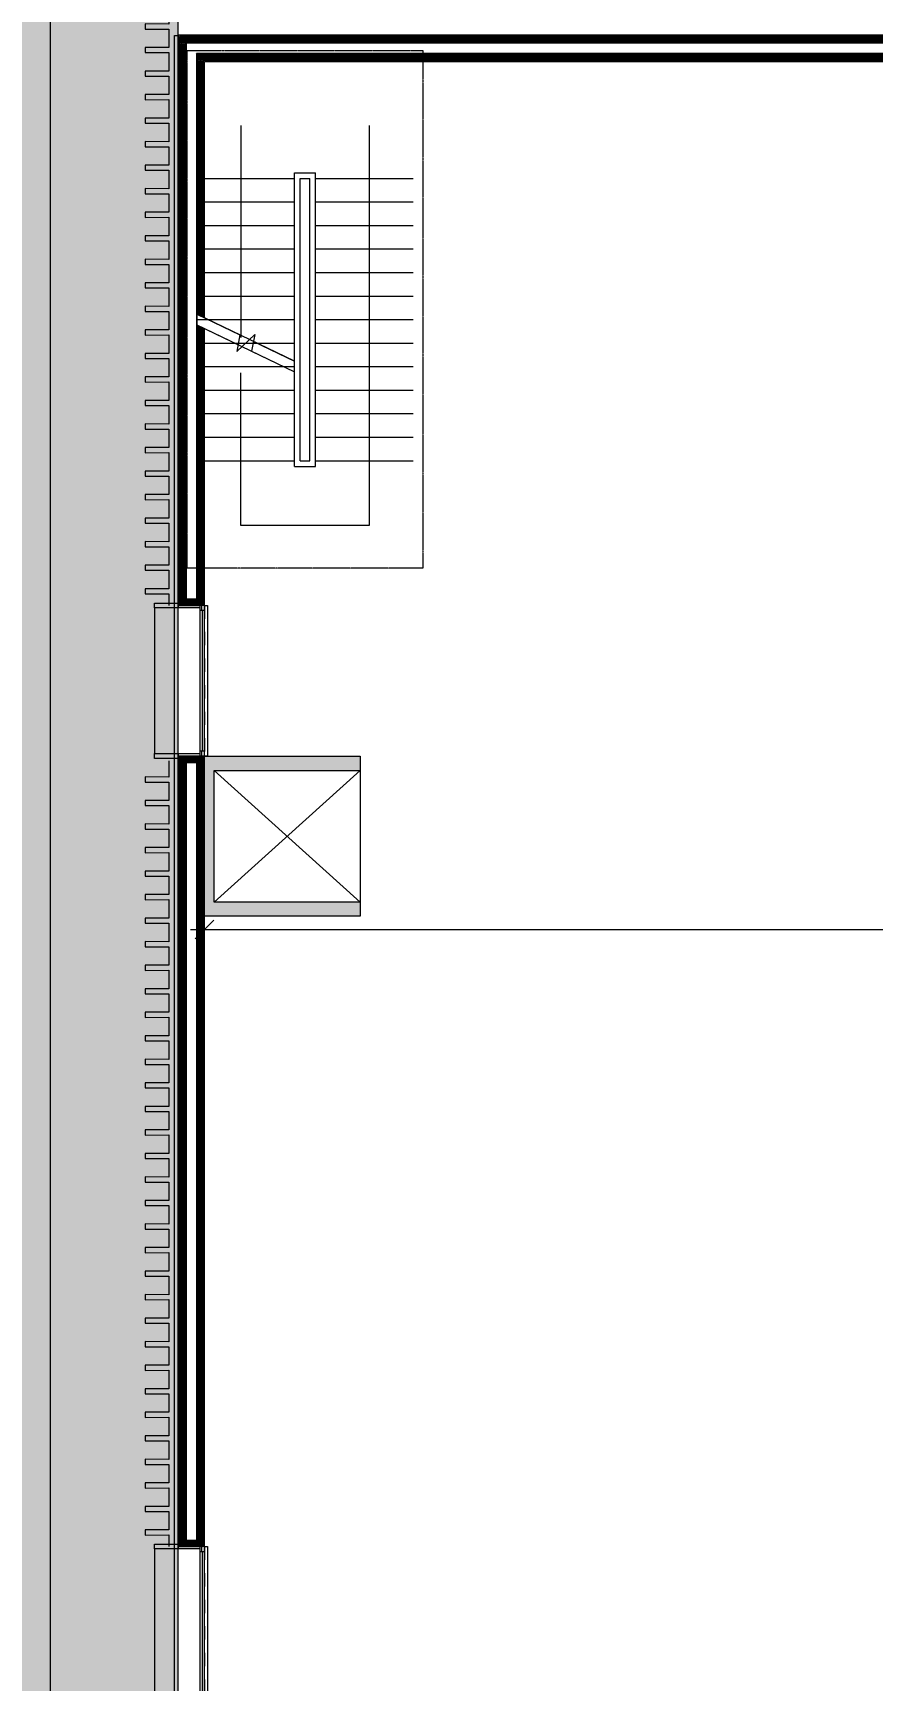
# Model space of a CAD drawing. Header units: millimetres. Extents: x 141848 to 1648660, y -821378 to -151356.
# Drawn here: x 161319 to 170230, y -205911 to -188411 of the extents above; entities that cross this region are included whole.
import ezdxf

# ---------------------------------------------------------------- set-up
doc = ezdxf.new("R2010")
doc.units = ezdxf.units.MM
doc.header["$MEASUREMENT"] = 0
for name, pattern in [('CENTER2', [28.575, 19.05, -3.175, 3.175, -3.175]), ('Traits', [282.222223, 141.111112, -141.111112]), ('Wipeout_Contour', [1000, 0, -1000])]:
    doc.linetypes.add(name, pattern=pattern)
for name, color, linetype in [('Cotations - 1_100', 7, 'Continuous'), ('Fenêtres ARCHICAD', 7, 'Continuous'), ('Nouveau_Co-Structure', 7, 'Continuous'), ('Portes ARCHICAD', 7, 'Continuous'), ('Sols_ Dalles', 7, 'Continuous')]:
    doc.layers.add(name, color=color, linetype=linetype)
doc.styles.add('STYLE_GENERE_2', font='')
doc.styles.get('STYLE_GENERE_2').set_extended_font_data('Arial')
doc.dimstyles.new('STYLE_GENERE__1', dxfattribs={"dimtxt": 250, "dimasz": 190, "dimexe": 1.25, "dimexo": 0.625, "dimgap": 0, "dimtad": 1, "dimlfac": 0.001, "dimtxsty": 'STYLE_GENERE_2', "dimblk": 'ARROWHEAD_6', "dimblk1": 'ARROWHEAD_6', "dimblk2": 'ARROWHEAD_6', "dimcen": 2.5, "dimse1": 1, "dimse2": 1, "dimclrd": 7, "dimclre": 7, "dimclrt": 7, "dimazin": 3, "dimtfac": 1, "dimtmove": 0, "dimatfit": 3})
pattern_1 = [(45, (0, 175), (-55.68466, 55.68466), [0, -52.5, 0, -78.75]), (110, (175, 175), (74.000794, 26.934086), [0, -38.5, 0, -66.5])]
pattern_2 = [(45, (0, 0), (-7.0710678, 7.0710678), [])]

# ---------------------------------------------------------------- blocks, each defined once
blk = doc.blocks.new('Porte double 25_3')
at = {"layer": 'Portes ARCHICAD', "color": 7, "linetype": 'Continuous', "lineweight": 5}
for p, q in [((-722, 722), (-722, 622)), ((-682, 722), (-722, 722)), ((-682, 622), (-682, 722)), ((682, 622), (682, 722)), ((682, 722), (722, 722)), ((722, 722), (722, 622)), ((-722, 622), (-682, 622)), ((-702, 622), (-702, 100)), ((722, 622), (682, 622)), ((702, 622), (702, 100)), ((-737, 184), (-787, 184)), ((-787, 184), (-787, 165)), ((-737, 165), (-737, 184)), ((787, 184), (737, 184)), ((737, 184), (737, 165)), ((787, 165), (787, 184)), ((-787, 165), (-737, 165)), ((-750, 165), (-787, 165)), ((-750, 165), (-787, 165)), ((-725, 165), (-750, 165)), ((-750, 165), (-750, 0)), ((-750, 150), (-750, 165)), ((-750, 150), (-750, 165)), ((-750, 80), (-750, 150)), ((-750, 80), (-750, 150)), ((-750, 0), (-750, 80)), ((-750, 0), (-750, 80)), ((-750, 0), (-725, 0)), ((-722, 0), (-750, 0)), ((-750, 0), (-750, -115)), ((-750, -30), (-750, 0)), ((-750, -30), (-750, 0)), ((-725, 0), (-725, 165)), ((-682, 100), (-722, 100)), ((-722, 100), (-722, 0)), ((-722, -40), (-722, 0)), ((-722, 0), (-682, 0)), ((-682, 0), (-682, 100)), ((682, 0), (682, 100)), ((682, 100), (722, 100)), ((722, 0), (682, 0)), ((722, 100), (722, 0)), ((750, 0), (722, 0)), ((722, 0), (722, -40)), ((750, 165), (725, 165)), ((725, 165), (725, 0)), ((725, 0), (750, 0)), ((737, 165), (787, 165)), ((750, 0), (750, 165)), ((750, 150), (750, 165)), ((750, 150), (750, 165)), ((750, 165), (787, 165)), ((750, 165), (787, 165)), ((750, 80), (750, 150)), ((750, 80), (750, 150)), ((750, 0), (750, 80)), ((750, 0), (750, 80)), ((750, -115), (750, 0)), ((750, -30), (750, 0)), ((750, -30), (750, 0)), ((-737, -115), (-787, -115)), ((-787, -115), (-787, -134)), ((-750, -115), (-787, -115)), ((-750, -115), (-787, -115)), ((-787, -134), (-737, -134)), ((-750, -100), (-750, -30)), ((-750, -100), (-750, -30)), ((-750, -115), (-750, -100)), ((-750, -115), (-750, -100)), ((-750, -115), (-710, -115)), ((-737, -134), (-737, -115)), ((-710, -40), (-722, -40)), ((-710, -115), (-710, -40)), ((722, -40), (710, -40)), ((710, -40), (710, -115)), ((710, -115), (750, -115)), ((787, -115), (737, -115)), ((737, -115), (737, -134)), ((737, -134), (787, -134)), ((750, -100), (750, -30)), ((750, -100), (750, -30)), ((750, -115), (750, -100)), ((750, -115), (750, -100)), ((750, -115), (787, -115)), ((750, -115), (787, -115)), ((787, -134), (787, -115))]:
    blk.add_line(p, q, dxfattribs=at)
at = {"layer": 'Portes ARCHICAD', "color": 7, "linetype": 'Continuous', "lineweight": 5, "flags": 128}
for points in [[(-722, 622), (-722, 100), (-702, 100), (-702, 622)], [(-702, 622), (-702, 100), (-682, 100), (-682, 622)], [(702, 622), (702, 100), (682, 100), (682, 622)], [(722, 622), (722, 100), (702, 100), (702, 622)]]:
    blk.add_lwpolyline(points, close=True, dxfattribs=at)
at = {"layer": 'Portes ARCHICAD', "color": 7, "linetype": 'Continuous', "lineweight": 5}
for centre, start, end in [((-722, 0), 0, 90), ((722, 0), 90, 180)]:
    blk.add_arc(centre, 722, start, end, dxfattribs=at)
blk = doc.blocks.new('Mur_7_1', base_point=(162861, -188434))
at = {"color": 254, "linetype": 'Wipeout_Contour', "lineweight": 0, "ltscale": 747213.748699}
blk.add_wipeout([(162861, -188449), (162876, -188449), (162861, -188434)], dxfattribs=at)
at = {"color": 254, "linetype": 'Wipeout_Contour', "lineweight": 0, "ltscale": 1031500.823449655}
blk.add_wipeout([(177876, -188434), (174190, -188434), (174190, -188449), (177876, -188449)], dxfattribs=at)
at = {"linetype": 'Continuous', "lineweight": 5, "true_color": 0x5f5f5f}
h = blk.add_hatch(dxfattribs=at)
h.set_pattern_fill('Enduit_0001', color=251, style=0, pattern_type=2)
h.set_pattern_definition(pattern_1)
h.paths.add_polyline_path([(162861, -188449), (162876, -188449), (162861, -188434)])
h = blk.add_hatch(dxfattribs=at)
h.set_pattern_fill('Enduit_0001', color=251, style=0, pattern_type=2)
h.set_pattern_definition(pattern_1)
h.paths.add_polyline_path([(177876, -188434), (174190, -188434), (174190, -188449), (177876, -188449)])
at = {"color": 254, "linetype": 'Wipeout_Contour', "lineweight": 0, "ltscale": 747396.412725}
blk.add_wipeout([(162946, -188519), (162876, -188449), (162876, -188519)], dxfattribs=at)
at = {"color": 254, "linetype": 'Wipeout_Contour', "lineweight": 0, "ltscale": 1031625.06414341}
blk.add_wipeout([(174190, -188519), (177876, -188519), (177876, -188449), (174190, -188449)], dxfattribs=at)
at = {"linetype": 'Continuous', "lineweight": 5, "true_color": 0x5f5f5f}
h = blk.add_hatch(dxfattribs=at)
h.set_pattern_fill('Briques_terre_cuite__int_97', color=251, style=0, pattern_type=2)
h.set_pattern_definition(pattern_2)
h.paths.add_polyline_path([(162946, -188519), (162876, -188449), (162876, -188519)])
h = blk.add_hatch(dxfattribs=at)
h.set_pattern_fill('Briques_terre_cuite__int_97', color=251, style=0, pattern_type=2)
h.set_pattern_definition(pattern_2)
h.paths.add_polyline_path([(174190, -188519), (177876, -188519), (177876, -188449), (174190, -188449)])
at = {"color": 254, "linetype": 'Wipeout_Contour', "lineweight": 0, "ltscale": 747779.301183}
blk.add_wipeout([(163056, -188629), (162946, -188519), (162946, -188629)], dxfattribs=at)
at = {"color": 254, "linetype": 'Wipeout_Contour', "lineweight": 0, "ltscale": 1031888.202664102}
blk.add_wipeout([(174190, -188629), (177876, -188629), (177876, -188519), (174190, -188519)], dxfattribs=at)
at = {"color": 7, "linetype": 'Continuous', "lineweight": 5}
for p, q in [((174190, -188434), (174227, -188434)), ((174190, -188434), (174190, -188449)), ((177876, -188449), (174190, -188449)), ((174190, -188449), (174190, -188519)), ((177876, -188519), (174190, -188519))]:
    blk.add_line(p, q, dxfattribs=at)
at = {"color": 7, "linetype": 'Continuous', "lineweight": 5, "flags": 128}
blk.add_lwpolyline([(177876, -188434), (174190, -188434)], dxfattribs=at)
at = {"color": 254, "linetype": 'Wipeout_Contour', "lineweight": 0, "ltscale": 1009354.544983899}
blk.add_wipeout([(172690, -188434), (162876, -188434), (162876, -188449), (172690, -188449)], dxfattribs=at)
at = {"color": 254, "linetype": 'Wipeout_Contour', "lineweight": 0, "ltscale": 748335.084739}
blk.add_wipeout([(163141, -188714), (163126, -188699), (163126, -188714)], dxfattribs=at)
at = {"color": 254, "linetype": 'Wipeout_Contour', "lineweight": 0, "ltscale": 1033703.27562667}
blk.add_wipeout([(175241, -188714), (177876, -188714), (177876, -188699), (175241, -188699)], dxfattribs=at)
at = {"linetype": 'Continuous', "lineweight": 5, "true_color": 0x5f5f5f}
h = blk.add_hatch(dxfattribs=at)
h.set_pattern_fill('Enduit_0001', color=251, style=0, pattern_type=2)
h.set_pattern_definition(pattern_1)
h.paths.add_polyline_path([(172690, -188434), (162876, -188434), (162876, -188449), (172690, -188449)])
h = blk.add_hatch(dxfattribs=at)
h.set_pattern_fill('Enduit_0001', color=251, style=0, pattern_type=2)
h.set_pattern_definition(pattern_1)
h.paths.add_polyline_path([(163141, -188714), (163126, -188699), (163126, -188714)])
h = blk.add_hatch(dxfattribs=at)
h.set_pattern_fill('Enduit_0001', color=251, style=0, pattern_type=2)
h.set_pattern_definition(pattern_1)
h.paths.add_polyline_path([(175241, -188714), (177876, -188714), (177876, -188699), (175241, -188699)])
at = {"color": 254, "linetype": 'Wipeout_Contour', "lineweight": 0, "ltscale": 747210.798094}
blk.add_wipeout([(162876, -188434), (162861, -188434), (162876, -188449)], dxfattribs=at)
at = {"color": 254, "linetype": 'Wipeout_Contour', "lineweight": 0, "ltscale": 748158.072063}
blk.add_wipeout([(163126, -188699), (163056, -188629), (163056, -188699)], dxfattribs=at)
at = {"color": 254, "linetype": 'Wipeout_Contour', "lineweight": 0, "ltscale": 1030083.081727546}
blk.add_wipeout([(175226, -188714), (175241, -188714), (175241, -188699), (175226, -188699)], dxfattribs=at)
at = {"linetype": 'Continuous', "lineweight": 5, "true_color": 0x5f5f5f}
h = blk.add_hatch(dxfattribs=at)
h.set_pattern_fill('Enduit_0001', color=251, style=0, pattern_type=2)
h.set_pattern_definition(pattern_1)
h.paths.add_polyline_path([(162876, -188434), (162861, -188434), (162876, -188449)])
h = blk.add_hatch(dxfattribs=at)
h.set_pattern_fill('Briques_terre_cuite__int_97', color=251, style=0, pattern_type=2)
h.set_pattern_definition(pattern_2)
h.paths.add_polyline_path([(163126, -188699), (163056, -188629), (163056, -188699)])
h = blk.add_hatch(dxfattribs=at)
h.set_pattern_fill('Enduit_0001', color=251, style=0, pattern_type=2)
h.set_pattern_definition(pattern_1)
h.paths.add_polyline_path([(175226, -188714), (175241, -188714), (175241, -188699), (175226, -188699)])
at = {"color": 254, "linetype": 'Wipeout_Contour', "lineweight": 0, "ltscale": 1009573.077418176}
blk.add_wipeout([(162946, -188519), (172690, -188519), (172690, -188449), (162946, -188449)], dxfattribs=at)
at = {"color": 254, "linetype": 'Wipeout_Contour', "lineweight": 0, "ltscale": 1029851.754158263}
blk.add_wipeout([(175141, -188714), (175156, -188714), (175156, -188699), (175141, -188699)], dxfattribs=at)
at = {"linetype": 'Continuous', "lineweight": 5, "true_color": 0x5f5f5f}
h = blk.add_hatch(dxfattribs=at)
h.set_pattern_fill('Briques_terre_cuite__int_97', color=251, style=0, pattern_type=2)
h.set_pattern_definition(pattern_2)
h.paths.add_polyline_path([(162946, -188519), (172690, -188519), (172690, -188449), (162946, -188449)])
h = blk.add_hatch(dxfattribs=at)
h.set_pattern_fill('Enduit_0001', color=251, style=0, pattern_type=2)
h.set_pattern_definition(pattern_1)
h.paths.add_polyline_path([(175141, -188714), (175156, -188714), (175156, -188699), (175141, -188699)])
at = {"color": 254, "linetype": 'Wipeout_Contour', "lineweight": 0, "ltscale": 747387.816728}
blk.add_wipeout([(162946, -188449), (162876, -188449), (162946, -188519)], dxfattribs=at)
at = {"color": 254, "linetype": 'Wipeout_Contour', "lineweight": 0, "ltscale": 1009985.867058968}
blk.add_wipeout([(163056, -188629), (172690, -188629), (172690, -188519), (163056, -188519)], dxfattribs=at)
at = {"color": 254, "linetype": 'Wipeout_Contour', "lineweight": 0, "ltscale": 1028539.831898156}
blk.add_wipeout([(174190, -188699), (174190, -188714), (175141, -188714), (175141, -188699)], dxfattribs=at)
at = {"linetype": 'Continuous', "lineweight": 5, "true_color": 0x5f5f5f}
h = blk.add_hatch(dxfattribs=at)
h.set_pattern_fill('Briques_terre_cuite__int_97', color=251, style=0, pattern_type=2)
h.set_pattern_definition(pattern_2)
h.paths.add_polyline_path([(162946, -188449), (162876, -188449), (162946, -188519)])
h = blk.add_hatch(dxfattribs=at)
h.set_pattern_fill('Enduit_0001', color=251, style=0, pattern_type=2)
h.set_pattern_definition(pattern_1)
h.paths.add_polyline_path([(174190, -188699), (174190, -188714), (175141, -188714), (175141, -188699)])
at = {"color": 7, "linetype": 'Continuous', "lineweight": 5}
for p, q in [((172690, -188434), (172653, -188434)), ((172690, -188434), (172690, -188449)), ((172690, -188449), (172690, -188519))]:
    blk.add_line(p, q, dxfattribs=at)
at = {"color": 254, "linetype": 'Wipeout_Contour', "lineweight": 0, "ltscale": 1021906.053982821}
blk.add_wipeout([(172690, -188699), (171739, -188699), (171739, -188714), (172690, -188714)], dxfattribs=at)
at = {"linetype": 'Continuous', "lineweight": 5, "true_color": 0x5f5f5f}
h = blk.add_hatch(dxfattribs=at)
h.set_pattern_fill('Enduit_0001', color=251, style=0, pattern_type=2)
h.set_pattern_definition(pattern_1)
h.paths.add_polyline_path([(172690, -188699), (171739, -188699), (171739, -188714), (172690, -188714)])
at = {"color": 254, "linetype": 'Wipeout_Contour', "lineweight": 0, "ltscale": 747766.604925}
blk.add_wipeout([(163056, -188519), (162946, -188519), (163056, -188629)], dxfattribs=at)
at = {"color": 254, "linetype": 'Wipeout_Contour', "lineweight": 0, "ltscale": 1033558.732013526}
blk.add_wipeout([(175226, -188699), (177876, -188699), (177876, -188629), (175226, -188629)], dxfattribs=at)
at = {"linetype": 'Continuous', "lineweight": 5, "true_color": 0x5f5f5f}
h = blk.add_hatch(dxfattribs=at)
h.set_pattern_fill('Briques_terre_cuite__int_97', color=251, style=0, pattern_type=2)
h.set_pattern_definition(pattern_2)
h.paths.add_polyline_path([(175226, -188699), (177876, -188699), (177876, -188629), (175226, -188629)])
at = {"color": 7, "linetype": 'Continuous', "lineweight": 5}
for p, q in [((162876, -188449), (162876, -188519)), ((162946, -188449), (162876, -188449)), ((172690, -188449), (162946, -188449)), ((162946, -188519), (162946, -188629)), ((163056, -188519), (162946, -188519)), ((172690, -188519), (163056, -188519))]:
    blk.add_line(p, q, dxfattribs=at)
at = {"color": 7, "linetype": 'Continuous', "lineweight": 5, "flags": 128}
for points in [[(162861, -188434), (162861, -188449)], [(172690, -188434), (162861, -188434)]]:
    blk.add_lwpolyline(points, dxfattribs=at)
at = {"color": 254, "linetype": 'Wipeout_Contour', "lineweight": 0, "ltscale": 1020603.777447192}
blk.add_wipeout([(171724, -188714), (171739, -188714), (171739, -188699), (171724, -188699)], dxfattribs=at)
at = {"linetype": 'Continuous', "lineweight": 5, "true_color": 0x5f5f5f}
h = blk.add_hatch(dxfattribs=at)
h.set_pattern_fill('Enduit_0001', color=251, style=0, pattern_type=2)
h.set_pattern_definition(pattern_1)
h.paths.add_polyline_path([(171724, -188714), (171739, -188714), (171739, -188699), (171724, -188699)])
at = {"color": 254, "linetype": 'Wipeout_Contour', "lineweight": 0, "ltscale": 1029842.839322987}
blk.add_wipeout([(175156, -188699), (175226, -188699), (175226, -188629), (175156, -188629)], dxfattribs=at)
at = {"linetype": 'Continuous', "lineweight": 5, "true_color": 0x5f5f5f}
h = blk.add_hatch(dxfattribs=at)
h.set_pattern_fill('Briques_terre_cuite__int_97', color=251, style=0, pattern_type=2)
h.set_pattern_definition(pattern_2)
h.paths.add_polyline_path([(175156, -188699), (175226, -188699), (175226, -188629), (175156, -188629)])
at = {"color": 254, "linetype": 'Wipeout_Contour', "lineweight": 0, "ltscale": 1020374.967959457}
blk.add_wipeout([(171639, -188714), (171654, -188714), (171654, -188699), (171639, -188699)], dxfattribs=at)
at = {"linetype": 'Continuous', "lineweight": 5, "true_color": 0x5f5f5f}
h = blk.add_hatch(dxfattribs=at)
h.set_pattern_fill('Enduit_0001', color=251, style=0, pattern_type=2)
h.set_pattern_definition(pattern_1)
h.paths.add_polyline_path([(171639, -188714), (171654, -188714), (171654, -188699), (171639, -188699)])
at = {"color": 254, "linetype": 'Wipeout_Contour', "lineweight": 0, "ltscale": 1028435.493779676}
blk.add_wipeout([(174190, -188699), (175156, -188699), (175156, -188629), (174190, -188629)], dxfattribs=at)
at = {"linetype": 'Continuous', "lineweight": 5, "true_color": 0x5f5f5f}
h = blk.add_hatch(dxfattribs=at)
h.set_pattern_fill('Briques_terre_cuite__int_97', color=251, style=0, pattern_type=2)
h.set_pattern_definition(pattern_2)
h.paths.add_polyline_path([(174190, -188699), (175156, -188699), (175156, -188629), (174190, -188629)])
at = {"color": 7, "linetype": 'Continuous', "lineweight": 5}
for p, q in [((174190, -188519), (174190, -188549)), ((174190, -188549), (174190, -188629)), ((175156, -188629), (174190, -188629)), ((174190, -188629), (174190, -188699)), ((175226, -188629), (175156, -188629)), ((177876, -188629), (175226, -188629)), ((174190, -188699), (175156, -188699)), ((174190, -188699), (174190, -188714)), ((174190, -188714), (174227, -188714)), ((175156, -188699), (175156, -188714)), ((175226, -188714), (175226, -188699)), ((175226, -188699), (177876, -188699))]:
    blk.add_line(p, q, dxfattribs=at)
at = {"color": 7, "linetype": 'Continuous', "lineweight": 5, "flags": 128}
for points in [[(174190, -188714), (175141, -188714)], [(175241, -188714), (177876, -188714)]]:
    blk.add_lwpolyline(points, dxfattribs=at)
at = {"color": 254, "linetype": 'Wipeout_Contour', "lineweight": 0, "ltscale": 1009076.2910977}
blk.add_wipeout([(163141, -188714), (171639, -188714), (171639, -188699), (163141, -188699)], dxfattribs=at)
at = {"linetype": 'Continuous', "lineweight": 5, "true_color": 0x5f5f5f}
h = blk.add_hatch(dxfattribs=at)
h.set_pattern_fill('Enduit_0001', color=251, style=0, pattern_type=2)
h.set_pattern_definition(pattern_1)
h.paths.add_polyline_path([(163141, -188714), (171639, -188714), (171639, -188699), (163141, -188699)])
at = {"color": 254, "linetype": 'Wipeout_Contour', "lineweight": 0, "ltscale": 1021760.300543841}
blk.add_wipeout([(171724, -188699), (172690, -188699), (172690, -188629), (171724, -188629)], dxfattribs=at)
at = {"color": 254, "linetype": 'Wipeout_Contour', "lineweight": 0, "ltscale": 748332.136431}
blk.add_wipeout([(163141, -188699), (163126, -188699), (163141, -188714)], dxfattribs=at)
at = {"linetype": 'Continuous', "lineweight": 5, "true_color": 0x5f5f5f}
h = blk.add_hatch(dxfattribs=at)
h.set_pattern_fill('Briques_terre_cuite__int_97', color=251, style=0, pattern_type=2)
h.set_pattern_definition(pattern_2)
h.paths.add_polyline_path([(171724, -188699), (172690, -188699), (172690, -188629), (171724, -188629)])
h = blk.add_hatch(dxfattribs=at)
h.set_pattern_fill('Enduit_0001', color=251, style=0, pattern_type=2)
h.set_pattern_definition(pattern_1)
h.paths.add_polyline_path([(163141, -188699), (163126, -188699), (163141, -188714)])
at = {"color": 7, "linetype": 'Continuous', "lineweight": 5}
for p, q in [((172690, -188519), (172690, -188549)), ((172690, -188549), (172690, -188629)), ((172690, -188629), (172690, -188699)), ((172690, -188714), (172653, -188714)), ((172690, -188699), (172690, -188714))]:
    blk.add_line(p, q, dxfattribs=at)
at = {"layer": 'Portes ARCHICAD', "color": 7, "linetype": 'Continuous', "lineweight": 5, "zscale": 1000, "rotation": 180}
blk.add_blockref('Porte double 25_3', (173440, -188549), dxfattribs=at)
at = {"color": 254, "linetype": 'Wipeout_Contour', "lineweight": 0, "ltscale": 1020363.636744702}
blk.add_wipeout([(171654, -188699), (171724, -188699), (171724, -188629), (171654, -188629)], dxfattribs=at)
at = {"linetype": 'Continuous', "lineweight": 5, "true_color": 0x5f5f5f}
h = blk.add_hatch(dxfattribs=at)
h.set_pattern_fill('Briques_terre_cuite__int_97', color=251, style=0, pattern_type=2)
h.set_pattern_definition(pattern_2)
h.paths.add_polyline_path([(171654, -188699), (171724, -188699), (171724, -188629), (171654, -188629)])
at = {"color": 254, "linetype": 'Wipeout_Contour', "lineweight": 0, "ltscale": 1008949.68626359}
blk.add_wipeout([(163126, -188699), (171654, -188699), (171654, -188629), (163126, -188629)], dxfattribs=at)
at = {"linetype": 'Continuous', "lineweight": 5, "true_color": 0x5f5f5f}
h = blk.add_hatch(dxfattribs=at)
h.set_pattern_fill('Briques_terre_cuite__int_97', color=251, style=0, pattern_type=2)
h.set_pattern_definition(pattern_2)
h.paths.add_polyline_path([(163126, -188699), (171654, -188699), (171654, -188629), (163126, -188629)])
at = {"color": 7, "linetype": 'Continuous', "lineweight": 5}
for p, q in [((171724, -188629), (171654, -188629)), ((172690, -188629), (171724, -188629)), ((171654, -188699), (171654, -188714)), ((171724, -188714), (171724, -188699)), ((171724, -188699), (172690, -188699))]:
    blk.add_line(p, q, dxfattribs=at)
at = {"color": 7, "linetype": 'Continuous', "lineweight": 5, "flags": 128}
blk.add_lwpolyline([(171739, -188714), (172690, -188714)], dxfattribs=at)
at = {"color": 254, "linetype": 'Wipeout_Contour', "lineweight": 0, "ltscale": 748149.483374}
blk.add_wipeout([(163126, -188629), (163056, -188629), (163126, -188699)], dxfattribs=at)
at = {"linetype": 'Continuous', "lineweight": 5, "true_color": 0x5f5f5f}
h = blk.add_hatch(dxfattribs=at)
h.set_pattern_fill('Briques_terre_cuite__int_97', color=251, style=0, pattern_type=2)
h.set_pattern_definition(pattern_2)
h.paths.add_polyline_path([(163126, -188629), (163056, -188629), (163126, -188699)])
at = {"color": 7, "linetype": 'Continuous', "lineweight": 5}
for p, q in [((163056, -188629), (163056, -188699)), ((163126, -188629), (163056, -188629)), ((171654, -188629), (163126, -188629)), ((163126, -188699), (163126, -188714)), ((163126, -188699), (171654, -188699))]:
    blk.add_line(p, q, dxfattribs=at)
at = {"color": 7, "linetype": 'Continuous', "lineweight": 5, "flags": 128}
blk.add_lwpolyline([(163141, -188714), (171639, -188714)], dxfattribs=at)
blk = doc.blocks.new('Fenêtre 25_2')
at = {"layer": 'Fenêtres ARCHICAD', "color": 7, "linetype": 'Continuous', "lineweight": 5}
for p, q in [((-775, 480), (-825, 480)), ((-825, 480), (-825, 230)), ((-775, 480), (775, 480)), ((-775, 230), (-775, 480)), ((825, 480), (775, 480)), ((775, 480), (775, 230)), ((825, 230), (825, 480)), ((-825, 230), (-775, 230)), ((-825, 230), (-800, 230)), ((-825, 230), (-800, 230)), ((-775, 230), (-800, 230)), ((-800, 230), (-800, 0)), ((-800, 215), (-800, 230)), ((-800, 215), (-800, 230)), ((-800, 145), (-800, 215)), ((-800, 145), (-800, 215)), ((-800, 145), (-800, 215)), ((-800, 145), (-800, 215)), ((-775, 0), (-775, 230)), ((800, 230), (775, 230)), ((775, 230), (775, 0)), ((775, 230), (825, 230)), ((800, 0), (800, 230)), ((800, 215), (800, 230)), ((800, 215), (800, 230)), ((800, 230), (825, 230)), ((800, 230), (825, 230)), ((800, 145), (800, 215)), ((800, 145), (800, 215)), ((800, 145), (800, 215)), ((800, 145), (800, 215)), ((-800, 0), (-775, 0)), ((775, 0), (800, 0)), ((-800, -20), (800, -20)), ((-800, -50), (-800, -83)), ((-800, -83), (800, -83)), ((800, -83), (800, -50))]:
    blk.add_line(p, q, dxfattribs=at)
at = {"layer": 'Fenêtres ARCHICAD', "color": 7, "linetype": 'Traits', "lineweight": 5}
blk.add_line((-800, -50), (800, -50), dxfattribs=at)
at = {"color": 254, "linetype": 'Wipeout_Contour', "lineweight": 0, "ltscale": 3003.33026}
blk.add_wipeout([(-750, 0), (-750, -50), (750, -50), (750, 0)], dxfattribs=at).dxf.layer = 'Fenêtres ARCHICAD'
at = {"layer": 'Fenêtres ARCHICAD', "color": 7, "linetype": 'Continuous', "lineweight": 5}
for p, q in [((-800, 35), (-800, 145)), ((-800, 35), (-800, 145)), ((-800, 35), (-800, 145)), ((-800, 35), (-800, 145)), ((-800, 0), (-800, 35)), ((-800, 0), (-800, 35)), ((-800, 0), (-750, 0)), ((-800, -35), (-800, 0)), ((-800, -35), (-800, 0)), ((-750, 0), (-750, -50)), ((-750, 0), (750, 0)), ((750, -50), (750, 0)), ((750, 0), (800, 0)), ((800, 35), (800, 145)), ((800, 35), (800, 145)), ((800, 35), (800, 145)), ((800, 35), (800, 145)), ((800, 0), (800, 35)), ((800, 0), (800, 35)), ((800, -35), (800, 0)), ((800, -35), (800, 0)), ((-800, -50), (-800, -35)), ((-800, -50), (-800, -35)), ((-750, -50), (-800, -50)), ((-750, -25), (750, -25)), ((750, -50), (-750, -50)), ((800, -50), (750, -50)), ((800, -50), (800, -35)), ((800, -50), (800, -35))]:
    blk.add_line(p, q, dxfattribs=at)
blk = doc.blocks.new('Mur_10_1', base_point=(162861, -188434))
at = {"color": 254, "linetype": 'Wipeout_Contour', "lineweight": 0, "ltscale": 1005512.297709799}
blk.add_wipeout([(162876, -188449), (162861, -188449), (162861, -194493), (162876, -194493)], dxfattribs=at)
at = {"color": 254, "linetype": 'Wipeout_Contour', "lineweight": 0, "ltscale": 1032667.796684401}
blk.add_wipeout([(162876, -196093), (162861, -196093), (162861, -204493), (162876, -204493)], dxfattribs=at)
at = {"linetype": 'Continuous', "lineweight": 5, "true_color": 0x5f5f5f}
h = blk.add_hatch(dxfattribs=at)
h.set_pattern_fill('Enduit_0001', color=251, style=0, pattern_type=2)
h.set_pattern_definition(pattern_1)
h.paths.add_polyline_path([(162876, -188449), (162861, -188449), (162861, -194493), (162876, -194493)])
h = blk.add_hatch(dxfattribs=at)
h.set_pattern_fill('Enduit_0001', color=251, style=0, pattern_type=2)
h.set_pattern_definition(pattern_1)
h.paths.add_polyline_path([(162876, -196093), (162861, -196093), (162861, -204493), (162876, -204493)])
at = {"color": 254, "linetype": 'Wipeout_Contour', "lineweight": 0, "ltscale": 1005674.720749915}
blk.add_wipeout([(162946, -188519), (162876, -188519), (162876, -194493), (162946, -194423)], dxfattribs=at)
at = {"color": 254, "linetype": 'Wipeout_Contour', "lineweight": 0, "ltscale": 1032774.174824026}
blk.add_wipeout([(162876, -196093), (162876, -204493), (162946, -204423), (162946, -196163)], dxfattribs=at)
at = {"linetype": 'Continuous', "lineweight": 5, "true_color": 0x5f5f5f}
h = blk.add_hatch(dxfattribs=at)
h.set_pattern_fill('Briques_terre_cuite__int_97', color=251, style=0, pattern_type=2)
h.set_pattern_definition(pattern_2)
h.paths.add_polyline_path([(162946, -188519), (162876, -188519), (162876, -194493), (162946, -194423)])
h = blk.add_hatch(dxfattribs=at)
h.set_pattern_fill('Briques_terre_cuite__int_97', color=251, style=0, pattern_type=2)
h.set_pattern_definition(pattern_2)
h.paths.add_polyline_path([(162876, -196093), (162876, -204493), (162946, -204423), (162946, -196163)])
at = {"color": 7, "linetype": 'Continuous', "lineweight": 5}
blk.add_line((162876, -188449), (162876, -188519), dxfattribs=at)
at = {"color": 254, "linetype": 'Wipeout_Contour', "lineweight": 0, "ltscale": 1006020.850191917}
blk.add_wipeout([(162946, -188629), (162946, -194423), (163056, -194423), (163056, -188629)], dxfattribs=at)
at = {"color": 254, "linetype": 'Wipeout_Contour', "lineweight": 0, "ltscale": 1033000.503590703}
blk.add_wipeout([(163056, -196163), (162946, -196163), (162946, -204423), (163056, -204423)], dxfattribs=at)
at = {"color": 7, "linetype": 'Continuous', "lineweight": 5}
blk.add_line((162946, -188519), (162946, -188629), dxfattribs=at)
at = {"color": 254, "linetype": 'Wipeout_Contour', "lineweight": 0, "ltscale": 1006600.288977483}
blk.add_wipeout([(163126, -188714), (163126, -194493), (163141, -194493), (163141, -188714)], dxfattribs=at)
at = {"color": 254, "linetype": 'Wipeout_Contour', "lineweight": 0, "ltscale": 1033336.946036616}
blk.add_wipeout([(163126, -196093), (163126, -204493), (163141, -204493), (163141, -196093)], dxfattribs=at)
at = {"linetype": 'Continuous', "lineweight": 5, "true_color": 0x5f5f5f}
h = blk.add_hatch(dxfattribs=at)
h.set_pattern_fill('Enduit_0001', color=251, style=0, pattern_type=2)
h.set_pattern_definition(pattern_1)
h.paths.add_polyline_path([(163126, -188714), (163126, -194493), (163141, -194493), (163141, -188714)])
h = blk.add_hatch(dxfattribs=at)
h.set_pattern_fill('Enduit_0001', color=251, style=0, pattern_type=2)
h.set_pattern_definition(pattern_1)
h.paths.add_polyline_path([(163126, -196093), (163126, -204493), (163141, -204493), (163141, -196093)])
at = {"color": 254, "linetype": 'Wipeout_Contour', "lineweight": 0, "ltscale": 1006467.393475975}
blk.add_wipeout([(163056, -188699), (163056, -194493), (163126, -194493), (163126, -188699)], dxfattribs=at)
at = {"color": 254, "linetype": 'Wipeout_Contour', "lineweight": 0, "ltscale": 1033229.591142474}
blk.add_wipeout([(163056, -196093), (163056, -204493), (163126, -204493), (163126, -196093)], dxfattribs=at)
at = {"linetype": 'Continuous', "lineweight": 5, "true_color": 0x5f5f5f}
h = blk.add_hatch(dxfattribs=at)
h.set_pattern_fill('Briques_terre_cuite__int_97', color=251, style=0, pattern_type=2)
h.set_pattern_definition(pattern_2)
h.paths.add_polyline_path([(163056, -188699), (163056, -194493), (163126, -194493), (163126, -188699)])
h = blk.add_hatch(dxfattribs=at)
h.set_pattern_fill('Briques_terre_cuite__int_97', color=251, style=0, pattern_type=2)
h.set_pattern_definition(pattern_2)
h.paths.add_polyline_path([(163056, -196093), (163056, -204493), (163126, -204493), (163126, -196093)])
at = {"color": 7, "linetype": 'Continuous', "lineweight": 5}
for p, q in [((163056, -188629), (163056, -188699)), ((163126, -188699), (163126, -188714))]:
    blk.add_line(p, q, dxfattribs=at)
at = {"color": 254, "linetype": 'Wipeout_Contour', "lineweight": 0, "ltscale": 1014906.720290923}
blk.add_wipeout([(162946, -194423), (162876, -194493), (163056, -194493), (163056, -194423)], dxfattribs=at)
at = {"color": 254, "linetype": 'Wipeout_Contour', "lineweight": 0, "ltscale": 1020035.325692399}
blk.add_wipeout([(162946, -196163), (163056, -196163), (163056, -196093), (162876, -196093)], dxfattribs=at)
at = {"color": 254, "linetype": 'Wipeout_Contour', "lineweight": 0, "ltscale": 1045878.610463865}
blk.add_wipeout([(162946, -204423), (162876, -204493), (163056, -204493), (163056, -204423)], dxfattribs=at)
at = {"linetype": 'Continuous', "lineweight": 5, "true_color": 0x5f5f5f}
h = blk.add_hatch(dxfattribs=at)
h.set_pattern_fill('Briques_terre_cuite__int_97', color=251, style=0, pattern_type=2)
h.set_pattern_definition(pattern_2)
h.paths.add_polyline_path([(162946, -194423), (162876, -194493), (163056, -194493), (163056, -194423)])
h = blk.add_hatch(dxfattribs=at)
h.set_pattern_fill('Briques_terre_cuite__int_97', color=251, style=0, pattern_type=2)
h.set_pattern_definition(pattern_2)
h.paths.add_polyline_path([(162946, -196163), (163056, -196163), (163056, -196093), (162876, -196093)])
h = blk.add_hatch(dxfattribs=at)
h.set_pattern_fill('Briques_terre_cuite__int_97', color=251, style=0, pattern_type=2)
h.set_pattern_definition(pattern_2)
h.paths.add_polyline_path([(162946, -204423), (162876, -204493), (163056, -204493), (163056, -204423)])
at = {"color": 7, "linetype": 'Continuous', "lineweight": 5}
for p, q in [((162876, -188519), (162876, -194493)), ((162946, -188629), (162946, -194423)), ((163056, -188699), (163056, -194423)), ((163126, -194493), (163126, -188714)), ((162946, -194423), (163056, -194423)), ((162861, -194468), (162861, -194493)), ((162876, -194493), (162861, -194493)), ((162946, -194493), (162876, -194493)), ((162946, -194493), (162876, -194493)), ((163056, -194493), (162946, -194493)), ((163056, -194493), (162946, -194493)), ((163091, -194493), (163056, -194493)), ((163126, -194493), (163091, -194493)), ((163141, -194493), (163126, -194493)), ((162861, -196093), (162861, -196118)), ((162876, -196093), (162861, -196093)), ((162876, -196093), (162876, -204493)), ((162946, -196093), (162876, -196093)), ((162946, -196093), (162876, -196093)), ((163056, -196093), (162946, -196093)), ((163056, -196093), (162946, -196093)), ((162946, -196163), (162946, -204423)), ((162946, -196163), (163056, -196163)), ((163091, -196093), (163056, -196093)), ((163056, -196163), (163056, -204423)), ((163126, -196093), (163091, -196093)), ((163126, -204493), (163126, -196093)), ((163141, -196093), (163126, -196093)), ((162861, -204468), (162861, -204493)), ((162876, -204493), (162861, -204493)), ((162946, -204493), (162876, -204493)), ((162946, -204493), (162876, -204493)), ((162946, -204423), (163056, -204423)), ((163056, -204493), (162946, -204493)), ((163056, -204493), (162946, -204493)), ((163091, -204493), (163056, -204493)), ((163126, -204493), (163091, -204493)), ((163141, -204493), (163126, -204493))]:
    blk.add_line(p, q, dxfattribs=at)
at = {"color": 7, "linetype": 'Continuous', "lineweight": 5, "flags": 128}
for points in [[(162861, -188449), (162861, -194493)], [(163141, -194493), (163141, -188714)], [(162861, -196093), (162861, -204493)], [(163141, -204493), (163141, -196093)]]:
    blk.add_lwpolyline(points, dxfattribs=at)
at = {"layer": 'Fenêtres ARCHICAD', "color": 7, "linetype": 'Continuous', "lineweight": 5, "xscale": -1, "zscale": 1000, "rotation": 89.99999999999991}
for p in [(163091, -195293), (163091, -205293)]:
    blk.add_blockref('Fenêtre 25_2', p, dxfattribs=at)
blk = doc.blocks.new('Tôle profilée 25')
at = {"color": 7, "linetype": 'Continuous', "lineweight": 5}
for p, q in [((0, 8347.3), (0, 8176.5)), ((-250, 8177.5), (-250, 8150)), ((0, 8176.5), (-250, 8177.5)), ((-250, 8150), (-250, 8122.5)), ((-250, 8122.5), (0, 8123.5)), ((0, 8123.5), (0, 7926.5)), ((-250, 7927.5), (-250, 7900)), ((0, 7926.5), (-250, 7927.5)), ((-250, 7900), (-250, 7872.5)), ((-250, 7872.5), (0, 7873.5)), ((0, 7873.5), (0, 7676.5)), ((-250, 7677.5), (-250, 7650)), ((0, 7676.5), (-250, 7677.5)), ((-250, 7650), (-250, 7622.5)), ((-250, 7622.5), (0, 7623.5)), ((0, 7623.5), (0, 7426.5)), ((-250, 7427.5), (-250, 7400)), ((0, 7426.5), (-250, 7427.5)), ((-250, 7400), (-250, 7372.5)), ((-250, 7372.5), (0, 7373.5)), ((0, 7373.5), (0, 7176.5)), ((-250, 7177.5), (-250, 7150)), ((0, 7176.5), (-250, 7177.5)), ((-250, 7150), (-250, 7122.5)), ((-250, 7122.5), (0, 7123.5)), ((0, 7123.5), (0, 6926.5)), ((-250, 6927.5), (-250, 6900)), ((0, 6926.5), (-250, 6927.5)), ((-250, 6900), (-250, 6872.5)), ((-250, 6872.5), (0, 6873.5)), ((0, 6873.5), (0, 6676.5)), ((-250, 6677.5), (-250, 6650)), ((0, 6676.5), (-250, 6677.5)), ((-250, 6650), (-250, 6622.5)), ((-250, 6622.5), (0, 6623.5)), ((0, 6623.5), (0, 6426.5)), ((-250, 6427.5), (-250, 6400)), ((0, 6426.5), (-250, 6427.5)), ((-250, 6400), (-250, 6372.5)), ((-250, 6372.5), (0, 6373.5)), ((0, 6373.5), (0, 6176.5)), ((-250, 6177.5), (-250, 6150)), ((0, 6176.5), (-250, 6177.5)), ((-250, 6150), (-250, 6122.5)), ((-250, 6122.5), (0, 6123.5)), ((0, 6123.5), (0, 5926.5)), ((-250, 5927.5), (-250, 5900)), ((0, 5926.5), (-250, 5927.5)), ((-250, 5900), (-250, 5872.5)), ((-250, 5872.5), (0, 5873.5)), ((0, 5873.5), (0, 5676.5)), ((-250, 5677.5), (-250, 5650)), ((0, 5676.5), (-250, 5677.5)), ((-250, 5650), (-250, 5622.5)), ((-250, 5622.5), (0, 5623.5)), ((0, 5623.5), (0, 5426.5)), ((-250, 5427.5), (-250, 5400)), ((0, 5426.5), (-250, 5427.5)), ((-250, 5400), (-250, 5372.5)), ((-250, 5372.5), (0, 5373.5)), ((0, 5373.5), (0, 5176.5)), ((-250, 5177.5), (-250, 5150)), ((0, 5176.5), (-250, 5177.5)), ((-250, 5150), (-250, 5122.5)), ((-250, 5122.5), (0, 5123.5)), ((0, 5123.5), (0, 4926.5)), ((-250, 4927.5), (-250, 4900)), ((0, 4926.5), (-250, 4927.5)), ((-250, 4900), (-250, 4872.5)), ((-250, 4872.5), (0, 4873.5)), ((0, 4873.5), (0, 4676.5)), ((-250, 4677.5), (-250, 4650)), ((0, 4676.5), (-250, 4677.5)), ((-250, 4650), (-250, 4622.5)), ((-250, 4622.5), (0, 4623.5)), ((0, 4623.5), (0, 4426.5)), ((-250, 4427.5), (-250, 4400)), ((0, 4426.5), (-250, 4427.5)), ((-250, 4400), (-250, 4372.5)), ((-250, 4372.5), (0, 4373.5)), ((0, 4373.5), (0, 4176.5)), ((-250, 4177.5), (-250, 4150)), ((0, 4176.5), (-250, 4177.5)), ((-250, 4150), (-250, 4122.5)), ((-250, 4122.5), (0, 4123.5)), ((0, 4123.5), (0, 3926.5)), ((-250, 3927.5), (-250, 3900)), ((0, 3926.5), (-250, 3927.5)), ((-250, 3900), (-250, 3872.5)), ((-250, 3872.5), (0, 3873.5)), ((0, 3873.5), (0, 3676.5)), ((-250, 3677.5), (-250, 3650)), ((0, 3676.5), (-250, 3677.5)), ((-250, 3650), (-250, 3622.5)), ((-250, 3622.5), (0, 3623.5)), ((0, 3623.5), (0, 3426.5)), ((-250, 3427.5), (-250, 3400)), ((0, 3426.5), (-250, 3427.5)), ((-250, 3400), (-250, 3372.5)), ((-250, 3372.5), (0, 3373.5)), ((0, 3373.5), (0, 3176.5)), ((-250, 3177.5), (-250, 3150)), ((0, 3176.5), (-250, 3177.5)), ((-250, 3150), (-250, 3122.5)), ((-250, 3122.5), (0, 3123.5)), ((0, 3123.5), (0, 2926.5)), ((-250, 2927.5), (-250, 2900)), ((0, 2926.5), (-250, 2927.5)), ((-250, 2900), (-250, 2872.5)), ((-250, 2872.5), (0, 2873.5)), ((0, 2873.5), (0, 2676.5)), ((-250, 2677.5), (-250, 2650)), ((0, 2676.5), (-250, 2677.5)), ((-250, 2650), (-250, 2622.5)), ((-250, 2622.5), (0, 2623.5)), ((0, 2623.5), (0, 2426.5)), ((-250, 2427.5), (-250, 2400)), ((0, 2426.5), (-250, 2427.5)), ((-250, 2400), (-250, 2372.5)), ((-250, 2372.5), (0, 2373.5)), ((0, 2373.5), (0, 2176.5)), ((-250, 2177.5), (-250, 2150)), ((0, 2176.5), (-250, 2177.5)), ((-250, 2150), (-250, 2122.5)), ((-250, 2122.5), (0, 2123.5)), ((0, 2123.5), (0, 1926.5)), ((-250, 1927.5), (-250, 1900)), ((0, 1926.5), (-250, 1927.5)), ((-250, 1900), (-250, 1872.5)), ((-250, 1872.5), (0, 1873.5)), ((0, 1873.5), (0, 1676.5)), ((-250, 1677.5), (-250, 1650)), ((0, 1676.5), (-250, 1677.5)), ((-250, 1650), (-250, 1622.5)), ((-250, 1622.5), (0, 1623.5)), ((0, 1623.5), (0, 1426.5)), ((-250, 1427.5), (-250, 1400)), ((0, 1426.5), (-250, 1427.5)), ((-250, 1400), (-250, 1372.5)), ((-250, 1372.5), (0, 1373.5)), ((0, 1373.5), (0, 1176.5)), ((-250, 1177.5), (-250, 1150)), ((0, 1176.5), (-250, 1177.5)), ((-250, 1150), (-250, 1122.5)), ((-250, 1122.5), (0, 1123.5)), ((0, 1123.5), (0, 926.5)), ((-250, 927.5), (-250, 900)), ((0, 926.5), (-250, 927.5)), ((-250, 900), (-250, 872.5)), ((-250, 872.5), (0, 873.5)), ((0, 873.5), (0, 676.5)), ((-250, 677.5), (-250, 650)), ((0, 676.5), (-250, 677.5)), ((-250, 650), (-250, 622.5)), ((-250, 622.5), (0, 623.5)), ((0, 623.5), (0, 426.5)), ((-250, 427.5), (-250, 400)), ((0, 426.5), (-250, 427.5)), ((-250, 400), (-250, 372.5)), ((-250, 372.5), (0, 373.5)), ((0, 373.5), (0, 176.5)), ((-250, 177.5), (-250, 150)), ((0, 176.5), (-250, 177.5)), ((-250, 150), (-250, 122.5)), ((-250, 122.5), (0, 123.5)), ((0, 123.5), (0, 0))]:
    blk.add_line(p, q, dxfattribs=at)
blk = doc.blocks.new('*D490')
at = {"layer": 'Cotations - 1_100', "color": 7, "linetype": 'Continuous', "lineweight": 5}
for p, q in [((163141, -198123), (163141, -197748)), ((185296, -198123), (185296, -197748)), ((163241, -197836), (163041, -198036)), ((185396, -197836), (185196, -198036)), ((162991, -197936), (163141, -197936)), ((163141, -197936), (185296, -197936))]:
    blk.add_line(p, q, dxfattribs=at)
at = {"layer": 'Cotations - 1_100', "color": 7, "lineweight": 5, "char_height": 250, "attachment_point": 7, "style": 'STYLE_GENERE_2'}
for s, insert in [('\\A1;{\\pql;\\fArial|b0|i0|c0|p38;22,16}', (173458, -197886)), ('\\A1;{\\pql;\\fArial|b0|i0|c0|p38;0,26}', (184531, -197886))]:
    blk.add_mtext(s, dxfattribs=dict(at, insert=insert))
blk = doc.blocks.new('ARROWHEAD_6')
at = {"color": 0, "linetype": 'Continuous', "lineweight": 0}
for p, q in [((0, 0), (-1, 0)), ((-0.5, -0.5), (0.5, 0.5))]:
    blk.add_line(p, q, dxfattribs=at)

msp = doc.modelspace()

# ---------------------------------------------------------------- hatches: boundary and pattern name
at = {"linetype": 'Continuous', "lineweight": 0, "true_color": 0x6f6f6f}
h = msp.add_hatch(color=8, dxfattribs=at)
h.paths.add_polyline_path([(141848.442, -295062.571), (269220.821, -293826.868), (269220.821, -270902.734), (268763.049, -270902.734), (254213.6, -271040.575), (254213.6, -163437.635), (153156.2, -163437.635), (153156.2, -271040.575), (153182.962, -271040.57), (153183.146, -272000.514, -0.409427364), (149183.681, -275935.042), (141848.442, -275935.042)])
h.paths.add_polyline_path([(158435.584, -260639.953), (155145.584, -260639.953), (155145.584, -248364.953), (155145.584, -243089.974), (155145.584, -242189.974), (158435.584, -242189.974)], flags=0)
h.paths.add_polyline_path([(161503.433, -171995.57), (161503.433, -193810.571), (161503.433, -230015.57), (161503.433, -260810.571), (196775.042, -260810.571), (196775.042, -222495.57), (186955.542, -222495.57), (186955.542, -218295.57), (196754.55, -218295.57), (196754.55, -208495.57), (196754.55, -204495.57), (193355.542, -204495.57), (193355.542, -195161.535), (195576.034, -195161.535), (195576.034, -189810.571), (217850.068, -189810.571), (217850.068, -262266.885), (245610.045, -262266.885), (245610.045, -253395.571), (245626.034, -253395.571), (246426.034, -253395.571), (247826.034, -253395.571), (247826.034, -248005.571), (247826.034, -246605.571), (245626.034, -246605.571), (245610.045, -246605.571), (245610.045, -171995.57), (212806.28, -171995.57)], flags=0)
h.paths.add_polyline_path([(162737.042, -269433.913, -0.09031866), (162858.773, -268727.623, -0.201448728), (163912.639, -267592.74, -0.104211445), (164718.006, -267415.055), (165317.979, -267409.371, -0.104044608), (166125.354, -267571.244, -0.238255457), (167284.257, -268953.318, -0.055188622), (167336.836, -269390.334), (167338.931, -269611.438), (167351.046, -270890.267), (167092.583, -271892.761, -0.267949192), (165370.083, -272909.124), (164770.11, -272914.808, -0.193717464), (163379.252, -272370.185, -0.070568756), (163028.663, -271931.262, -0.131652498), (162751.253, -270933.845)], flags=0)
h.paths.add_polyline_path([(175327.752, -275599.002, -0.415791099), (173316.986, -273599.031), (173316.986, -273452.052), (173330.488, -267377.824, -0.380556701), (175316.986, -265609.826), (175394.714, -265609.826), (175394.714, -270609.826), (190394.714, -270609.826), (190394.714, -265609.826), (195356.191, -265609.826, -0.414213562), (196856.191, -267109.826), (196856.191, -273660.699, -0.345501612), (195137.285, -275433.432)], flags=0)
h.paths.add_polyline_path([(205510.093, -271504.083, -0.134473934), (205230.948, -270484.937), (205230.948, -268984.937, -0.414213562), (207230.948, -266984.937), (207830.948, -266984.937, -0.414213562), (209830.948, -268984.937), (209830.948, -270484.937, -0.128820346), (209574.03, -271465.581, -0.270936291), (207830.948, -272484.937), (207230.948, -272484.937, -0.264979997)], flags=0)
h.paths.add_polyline_path([(217862.687, -273329.325), (217869.949, -267730.336, -0.098561509), (218100.718, -266943.721), (218117.681, -266951.545, -0.258849002), (219955.479, -265605.827), (219953.141, -265587.294), (220637.569, -265587.294), (220637.569, -265687.294), (220637.569, -270687.294), (250537.569, -270687.294), (250537.569, -265687.294), (252208.004, -265687.294), (254186.294, -265687.294), (254186.294, -267687.294), (254186.294, -271062.255, 0.001345761), (254186.323, -271073.021), (254197.209, -273095.233, -0.414213562), (252208.004, -275105.97), (243484.534, -275105.97, -0.005188955), (243431.438, -275116.103), (235447.992, -275196.191), (220071.012, -275253.24, -0.386553331), (217873.089, -273475.385, -0.025189219)], flags=0)
at = {"layer": 'Sols_ Dalles', "linetype": 'Continuous', "lineweight": 0, "true_color": 0x2e271c}
msp.add_hatch(color=250, dxfattribs=at).paths.add_polyline_path([(161503.433, -171995.57), (161503.433, -230015.57), (161503.433, -260810.571), (196775.042, -260810.571), (196775.042, -260795.571), (196775.042, -258649.982), (196775.042, -258010.558), (196775.042, -222495.57), (186955.542, -222495.57), (186955.542, -218295.57), (196754.55, -218295.57), (196754.55, -204495.57), (193355.542, -204495.57), (193355.542, -195161.535), (195576.034, -195161.535), (195576.034, -189810.571), (217805.542, -189810.571), (217805.542, -253395.57), (217805.542, -253415.571), (219205.542, -253415.571), (219205.542, -253395.57), (219205.542, -188410.571), (191955.542, -188410.571), (191955.542, -190035.076), (194140.476, -190023.061), (194160.967, -193749.52), (191976.034, -193761.535), (191955.542, -200380.57), (191955.542, -205895.57), (195354.55, -205895.57), (195354.55, -216895.57), (185555.542, -216895.57), (185555.542, -223895.57), (195354.55, -223895.57), (195354.55, -258649.982), (195354.55, -259410.571), (163990.222, -259410.571), (162860.681, -259410.571), (162860.681, -231415.57), (162860.681, -173395.57), (244226.034, -173395.57), (244226.034, -248005.571), (245626.034, -248005.571), (246426.034, -248005.571), (246426.034, -251817.03), (245610.045, -251817.03), (244211.034, -251817.03), (244211.034, -253395.571), (246426.034, -253395.571), (247826.034, -253395.571), (247826.034, -248005.571), (247826.034, -246605.571), (245626.034, -246605.571), (245626.034, -171995.57)])

# ---------------------------------------------------------------- linework, layer by layer
at = {"layer": 'Nouveau_Co-Structure', "color": 164, "linetype": 'Continuous', "lineweight": 5, "true_color": 0x072a91}
for p, q in [((164098.091, -189895.571), (164318.091, -189895.571)), ((164158.091, -189955.571), (164258.091, -189955.571)), ((164258.091, -192955.571), (164258.091, -189955.571)), ((164318.091, -193015.571), (164318.091, -189895.571)), ((164318.091, -189955.571), (165358.091, -189955.571)), ((164318.091, -190205.571), (165358.091, -190205.571)), ((164318.091, -190455.571), (165358.091, -190455.571)), ((164318.091, -190705.571), (165358.091, -190705.571)), ((164318.091, -190955.571), (165358.091, -190955.571)), ((164318.091, -191205.571), (165358.091, -191205.571)), ((164318.091, -191455.571), (165358.091, -191455.571)), ((164318.091, -191705.571), (165358.091, -191705.571)), ((164318.091, -191955.571), (165358.091, -191955.571)), ((164318.091, -192205.571), (165358.091, -192205.571)), ((164318.091, -192455.571), (165358.091, -192455.571)), ((164318.091, -192705.571), (165358.091, -192705.571)), ((164098.091, -193015.571), (164318.091, -193015.571)), ((164158.091, -192955.571), (164258.091, -192955.571)), ((164318.091, -192955.571), (165358.091, -192955.571))]:
    msp.add_line(p, q, dxfattribs=at)
at = {"layer": 'Sols_ Dalles', "color": 250, "linetype": 'Continuous', "lineweight": 5, "true_color": 0x1f1f1f}
for points in [[(245626.034, -253415.571), (245626.034, -171995.57), (161503.433, -171995.57), (161503.433, -230015.57)], [(162860.681, -231415.57), (162860.681, -173395.57), (244226.034, -173395.57), (244226.034, -253415.571)]]:
    msp.add_lwpolyline(points, dxfattribs=at)
at = {"layer": 'Sols_ Dalles', "color": 7, "linetype": 'Continuous', "lineweight": 5, "flags": 128}
msp.add_lwpolyline([(162820.434, -188437.176), (177875.542, -188437.176), (177875.542, -231395.57), (162820.434, -231395.57)], close=True, dxfattribs=at)

# ---------------------------------------------------------------- next in the draw order: block references
at = {"color": 7, "lineweight": 5}
msp.add_blockref('Mur_7_1', (162860.681, -188433.997), dxfattribs=at)

# ---------------------------------------------------------------- next in the draw order: block references
msp.add_blockref('Mur_10_1', (162860.681, -188433.997), dxfattribs=at)

# ---------------------------------------------------------------- next in the draw order: hatches: boundary and pattern name
at = {"layer": 'Nouveau_Co-Structure', "linetype": 'Continuous', "lineweight": 5}
msp.add_hatch(color=1, dxfattribs=at).paths.add_polyline_path([(164793.766, -196245.571), (164793.766, -196095.571), (163093.766, -196095.571), (163093.766, -197795.571), (164793.766, -197795.571), (164793.766, -197645.571), (163243.766, -197645.571), (163243.766, -196245.571)])

# ---------------------------------------------------------------- next in the draw order: linework, layer by layer
at = {"layer": 'Nouveau_Co-Structure', "color": 164, "linetype": 'Continuous', "lineweight": 5, "true_color": 0x072a91}
for p, q in [((163058.091, -189955.571), (164098.091, -189955.571)), ((163058.091, -190205.571), (164098.091, -190205.571)), ((163058.091, -190455.571), (164098.091, -190455.571)), ((163058.091, -190705.571), (164098.091, -190705.571)), ((163058.091, -190955.571), (164098.091, -190955.571)), ((163058.091, -191205.571), (164098.091, -191205.571)), ((163058.091, -192205.571), (164098.091, -192205.571)), ((163058.091, -192455.571), (164098.091, -192455.571)), ((163058.091, -192705.571), (164098.091, -192705.571)), ((163058.091, -192955.571), (164098.091, -192955.571))]:
    msp.add_line(p, q, dxfattribs=at)
at = {"layer": 'Nouveau_Co-Structure', "color": 96, "linetype": 'Continuous', "lineweight": 5, "true_color": 0x007c06}
for points in [[(163093.766, -196095.571), (164793.766, -196095.571), (164793.766, -197795.571), (163093.766, -197795.571)], [(163093.766, -196095.571), (164793.766, -196095.571), (164793.766, -197795.571), (163093.766, -197795.571)], [(163243.766, -196245.571), (164793.766, -196245.571), (164793.766, -197645.571), (163243.766, -197645.571)]]:
    msp.add_lwpolyline(points, close=True, dxfattribs=at)
msp.add_lwpolyline([(163243.766, -196245.571), (164793.766, -196245.571), (164793.766, -197645.571), (163243.766, -197645.571)], dxfattribs=at)
at = {"layer": 'Nouveau_Co-Structure', "color": 30, "linetype": 'Continuous', "lineweight": 5}
msp.add_lwpolyline([(163243.766, -196245.571), (164793.766, -197645.571), (163243.766, -197645.571), (164793.766, -196245.571)], dxfattribs=at)

# ---------------------------------------------------------------- next in the draw order: block references
at = {"color": 7, "linetype": 'Continuous', "lineweight": 5, "zscale": 1000}
for p in [(162760.681, -194492.548), (162760.681, -204492.548)]:
    msp.add_blockref('Tôle profilée 25', p, dxfattribs=at)

# ---------------------------------------------------------------- next in the draw order: dimensions: what is measured, and where the dimension line sits
at = {"layer": 'Cotations - 1_100', "color": 7, "linetype": 'Continuous', "lineweight": 5}
dim = msp.add_linear_dim(base=(185296.034, -197935.994), p1=(163140.681, -188713.997), p2=(185296.034, -195571.428), dimstyle='STYLE_GENERE__1', dxfattribs=at)
dim.commit()
dim.dimension.update_dxf_attribs({"geometry": '*D490', "text_midpoint": (173878.357, -197760.994), "dimtype": 160})

# ---------------------------------------------------------------- next in the draw order: wipeouts: each hides what was drawn before it
at = {"color": 254, "linetype": 'Wipeout_Contour', "lineweight": 0, "ltscale": 1008038.679250155}
msp.add_wipeout([(164098.091, -191899.571), (163058.091, -191399.571), (163058.091, -191511.571), (164098.091, -192011.571)], dxfattribs=at).dxf.layer = 'Nouveau_Co-Structure'

# ---------------------------------------------------------------- next in the draw order: linework, layer by layer
at = {"layer": 'Nouveau_Co-Structure', "color": 164, "linetype": 'Continuous', "lineweight": 5, "true_color": 0x072a91}
for p, q in [((164098.091, -193015.571), (164098.091, -189895.571)), ((164158.091, -192955.571), (164158.091, -189955.571)), ((163058.091, -191455.571), (164098.091, -191455.571)), ((163058.091, -191705.571), (164098.091, -191705.571)), ((163058.091, -191955.571), (164098.091, -191955.571))]:
    msp.add_line(p, q, dxfattribs=at)
at = {"layer": 'Nouveau_Co-Structure', "color": 7, "linetype": 'CENTER2', "lineweight": 5}
msp.add_lwpolyline([(162958.091, -188595.571), (165458.091, -188595.571), (165458.091, -194095.571), (162958.091, -194095.571)], close=True, dxfattribs=at)
at = {"layer": 'Nouveau_Co-Structure', "color": 7, "linetype": 'Continuous', "lineweight": 5}
for points in [[(164888.091, -189395.571), (164888.091, -193645.571), (163528.091, -193645.571), (163528.091, -192270.571), (163528.091, -192020.571)], [(163528.091, -189395.571), (163528.091, -191395.571), (163528.091, -191645.571)]]:
    msp.add_lwpolyline(points, dxfattribs=at)
at = {"layer": 'Nouveau_Co-Structure', "color": 220, "linetype": 'Continuous', "lineweight": 5, "true_color": 0xff04cc, "flags": 128}
msp.add_lwpolyline([(164098.091, -191899.571), (163058.091, -191399.571), (163058.091, -191511.571), (164098.091, -192011.571)], close=True, dxfattribs=at)
at = {"layer": 'Nouveau_Co-Structure', "color": 164, "linetype": 'Continuous', "lineweight": 5, "true_color": 0x072a91}
for points in [[(163058.091, -191399.571), (163515.625, -191619.808), (163482.461, -191795.709), (163673.721, -191615.434), (163640.557, -191791.335), (164098.091, -192011.571)], [(163058.091, -191511.571), (163496.356, -191722.007)], [(163659.825, -191689.135), (164098.091, -191899.571)]]:
    msp.add_lwpolyline(points, dxfattribs=at)

doc.saveas('drawing.dxf')
